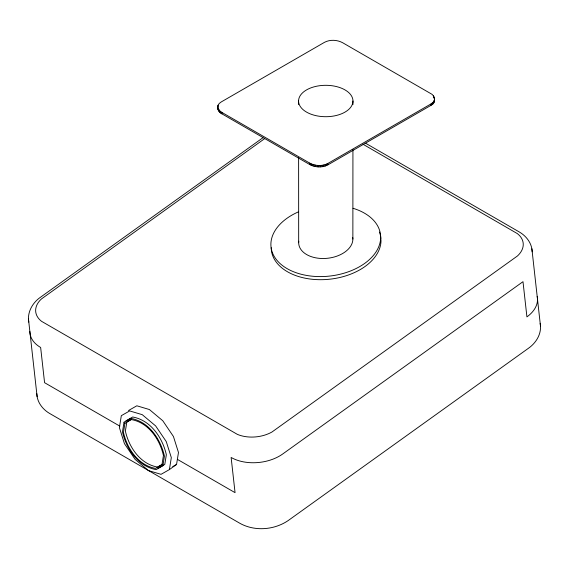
<?xml version="1.0" encoding="UTF-8"?>
<svg xmlns="http://www.w3.org/2000/svg" width="569" height="569" viewBox="0 0 569 569"><rect width="100%" height="100%" fill="white"/><g stroke="black" fill="none" stroke-linecap="round" stroke-linejoin="round"><path stroke-width="0.85" d="M352.865 239.058L352.929 149.683M352.958 104.547L352.965 101.005A27.191 15.697 0 0 0 312.175 87.413A27.191 15.697 0 0 0 312.175 114.604A27.191 15.697 0 0 0 352.965 101.005M217.771 108.523L218.076 105.215L219.229 103.48L221.213 101.958L324.515 42.312C330.091 39.389 337.147 39.773 342.638 42.718L430.413 93.394C435.37 95.315 436.231 103.032 431.11 105.279L327.808 164.918C322.232 167.841 315.169 167.464 309.685 164.519L221.91 113.843C218.745 112.321 216.761 108.651 218.076 105.215M217.813 106.147L217.941 109.483M434.51 101.083L434.552 98.707M169.398 469.589L171.319 457.618L166.283 441.629L155.636 425.911L142.243 414.673L129.675 410.925L121.318 415.669L119.398 427.639L124.433 443.628L135.081 459.347L148.473 470.584L161.041 474.333L169.398 469.589L176.554 464.453L178.474 452.483L173.438 436.494L162.798 420.776L149.398 409.538L136.837 405.789L128.473 410.541M217.941 108.06L219.712 110.806L221.91 112.42L309.685 163.09C315.169 166.041 322.232 166.418 327.808 163.495L431.11 103.857L433.094 102.335L434.51 99.66M262.835 137.805L40.748 297.054C32.71 302.459 26.928 312.274 28.806 322.146M264.507 138.751L41.459 298.938A28.542 18.336 -6.4 0 0 41.58 321.336L237.33 434.353A28.542 18.336 -6.4 0 0 271.954 432.013L517.441 255.979A28.542 18.336 -6.4 0 0 517.313 233.582L363.058 144.277M125.927 420.84L132.684 416.999C150.764 420.207 162.542 437.817 166.34 454.745L164.79 464.418L158.033 468.259M131.14 419.438L126.851 421.871L125.372 431.089C128.992 447.213 140.209 463.991 157.428 467.042L162.435 464.197M172.756 466.608L176.554 464.453M365.703 143.288L519.227 231.932C525.479 235.538 530.585 241.562 531.88 248.788L540.522 326.378C540.884 335.305 535.408 343.505 528.252 348.413L288.142 520.592C274.272 530.002 254.969 531.56 240.146 523.452L49.773 413.542C43.521 409.936 38.415 403.912 37.12 396.685L28.478 319.088M119.846 426.138L44.574 382.681L40.648 347.481A36.629 23.535 -6.4 0 1 29.865 331.507M177.45 459.396L235.054 492.654L231.128 457.448A36.629 23.535 -6.4 0 0 282.736 453.97L522.996 281.683L526.922 316.883A36.629 23.535 -6.4 0 0 537.193 296.406M540.194 323.32L540.522 326.378M531.88 248.788L532.207 251.847M36.793 393.62L37.12 396.685M298.576 101.005L298.576 104.547M298.618 157.691L298.675 242.721M434.247 100.592L434.247 102.015M433.991 96.801L433.991 98.224M433.77 101.488L433.77 102.911M433.4 95.884L433.4 97.306M433.094 102.335L433.094 103.757M432.227 103.11L432.227 104.532M431.11 103.857L431.11 105.279M327.808 163.495L327.808 164.918M326.514 164.142L326.514 165.565M325.169 164.64L325.169 166.07M323.711 165.031L323.711 166.461M322.161 165.309L322.161 166.731M320.546 165.458L320.546 166.881M318.889 165.487L318.889 166.909M317.232 165.387L317.232 166.809M315.589 165.159L315.589 166.582M313.996 164.818L313.996 166.24M312.481 164.363L312.481 165.785M311.065 163.801L311.065 165.223M309.685 163.09L309.685 164.519M221.91 112.42L221.91 113.843M220.687 111.624L220.687 113.046M219.712 110.806L219.712 112.228M218.923 109.924L218.923 111.353M218.325 109.006L218.325 110.429M352.752 237.543A27.191 17.475 -6.4 0 1 325.866 258.418A27.191 17.475 -6.4 0 1 298.768 241.185M353.043 208.282A55.093 35.399 -6.4 0 1 367.944 260.879A55.093 35.399 -6.4 0 1 283.846 266.555A55.093 35.399 -6.4 0 1 298.149 211.988M381.01 240.289A55.093 35.399 -6.4 0 1 326.314 279.507A55.093 35.399 -6.4 0 1 271.221 247.7M379.409 232.017A55.093 35.399 -6.4 0 1 380.988 239.449M124.021 422.205L122.47 431.885C126.268 448.813 138.047 466.424 156.126 469.624L162.883 465.783L164.434 456.11C160.636 439.183 148.85 421.572 130.778 418.371L124.021 422.205M124.938 423.244L123.466 432.461C127.079 448.585 138.303 465.357 155.522 468.408L161.959 464.752L163.438 455.534C159.818 439.41 148.594 422.639 131.375 419.588L124.938 423.244"/></g></svg>
